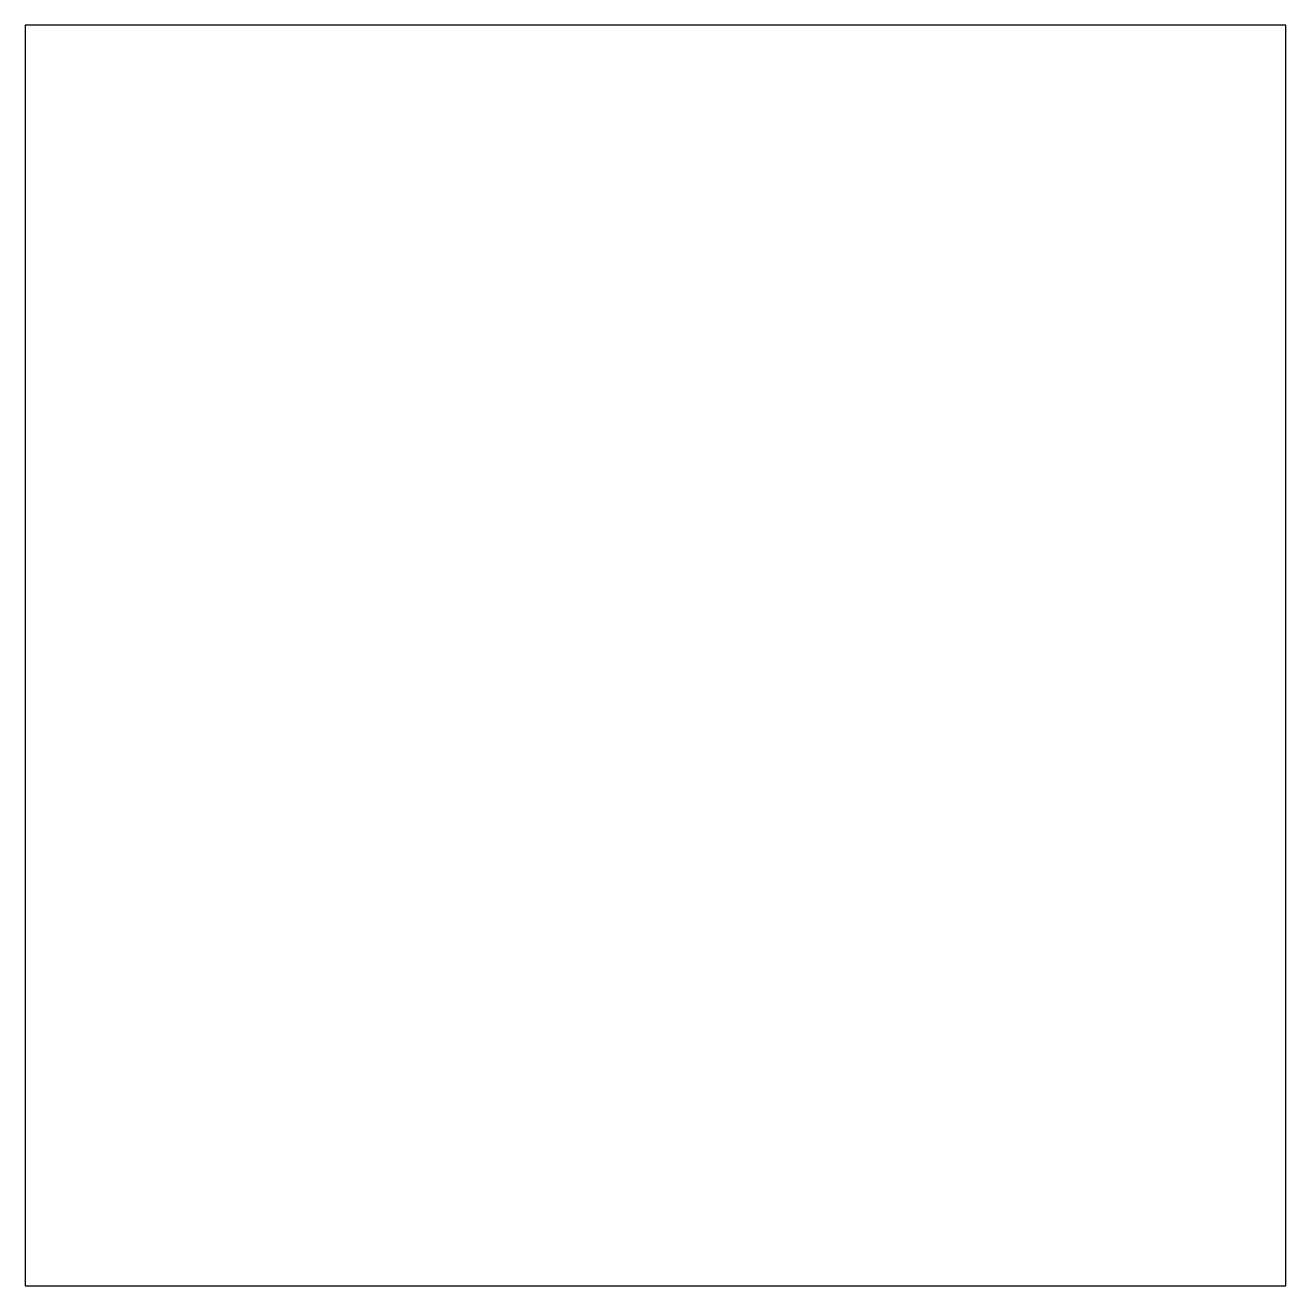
# Model space of a CAD drawing. Units: millimetres on the paper. Extents: x -191.7 to -179.7, y -131 to -119.
import ezdxf

# ---------------------------------------------------------------- set-up
doc = ezdxf.new("R2010")
doc.units = ezdxf.units.MM
doc.layers.add('0-1_外形1(1)', color=3, linetype='Continuous', lineweight=25)

msp = doc.modelspace()

# ---------------------------------------------------------------- linework, layer by layer
at = {"layer": '0-1_外形1(1)'}
msp.add_lwpolyline([(-191.736, -131.006), (-179.736, -131.006), (-179.736, -119.006), (-191.736, -119.006)], close=True, dxfattribs=at)

doc.saveas('drawing.dxf')
